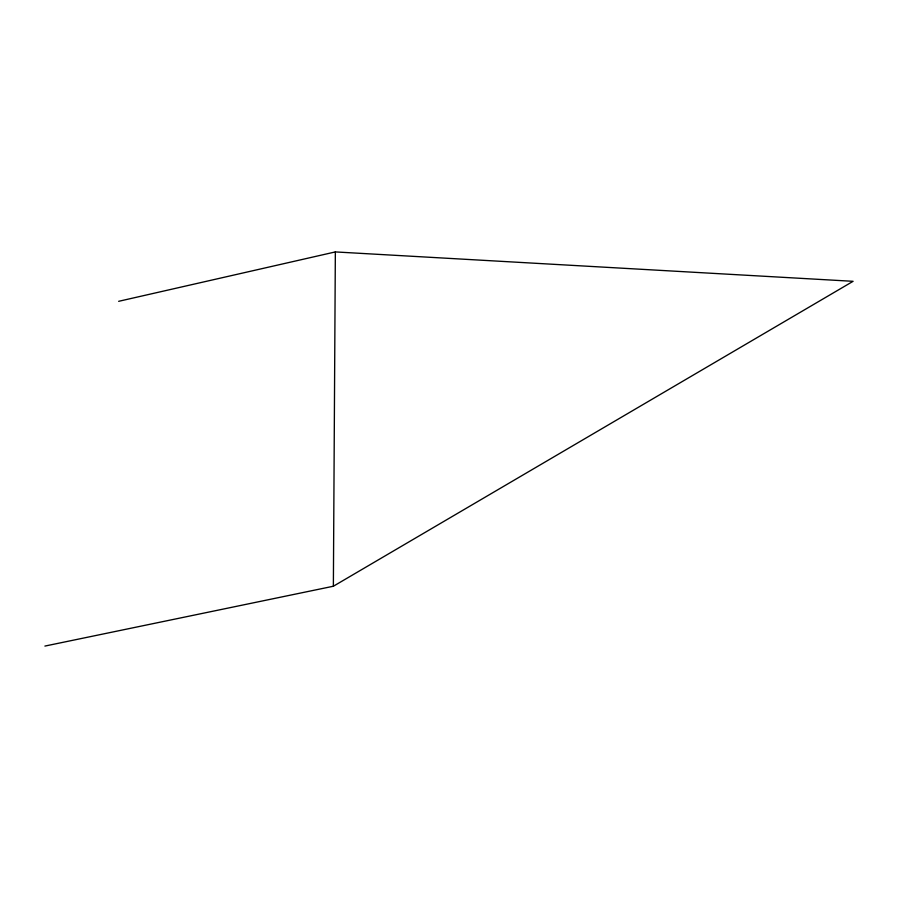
<?xml version="1.0" encoding="UTF-8"?>
<svg xmlns="http://www.w3.org/2000/svg" width="898" height="898" viewBox="0 0 898 898"><rect width="100%" height="100%" fill="white"/><g stroke="black" fill="none" stroke-linecap="round" stroke-linejoin="round"><path stroke-width="1.35" d="M333.371 586.237L335.347 251.923L853.1 281.31L333.371 586.237L44.9 646.077M118.659 301.313L335.347 251.923"/></g></svg>
